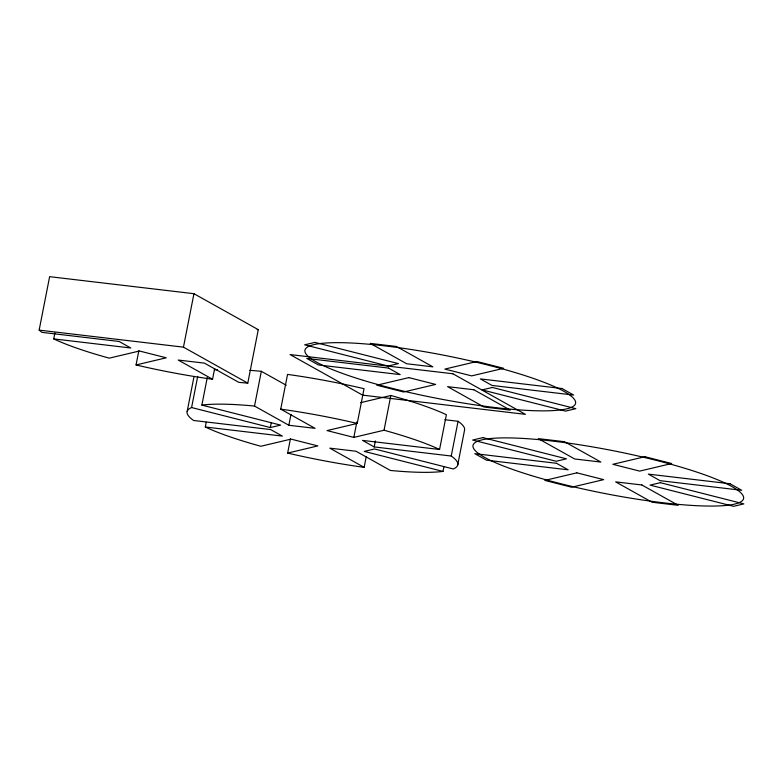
<?xml version="1.0" encoding="UTF-8"?>
<svg xmlns="http://www.w3.org/2000/svg" width="783" height="783" viewBox="0 0 783 783"><rect width="100%" height="100%" fill="white"/><g stroke="black" fill="none" stroke-linecap="round" stroke-linejoin="round"><path stroke-width="1.17" d="M54.888 332.961L53.724 338.902L130.761 347.985L119.075 341.457L42.037 332.364A137.906 21.816 11.1 0 1 39.15 330.123L49.632 276.673L193.949 293.703L258.273 329.672L247.78 383.122A137.906 21.816 11.1 0 1 238.766 382.339L204.432 363.136L178.211 360.043L212.545 379.246L214.65 368.558M212.545 379.246A137.906 21.816 11.1 0 1 136.046 364.956L138.845 350.706M247.78 383.122L183.457 347.153L193.949 293.703M187.176 411.398L193.998 376.652M206.242 422.223L205.303 427.009L282.35 436.102L270.664 429.564L193.616 420.481A137.906 21.816 11.1 0 1 191.59 407.542L197.698 376.388M191.59 407.542L270.341 427.547L280.617 425.11L201.867 405.105L207.27 377.553M360.65 402.648L390.844 395.493A137.906 21.816 11.1 0 1 446.379 414.745L439.566 449.491A137.906 21.816 11.1 0 0 384.032 430.239L353.838 437.394L327.04 430.581L357.234 423.437L364.046 388.691A137.906 21.816 11.1 0 0 287.547 374.401L280.735 409.147L315.069 428.35L288.849 425.257L254.514 406.054L261.336 371.308A137.906 21.816 11.1 0 0 249.797 370.339M270.341 427.547L271.28 422.751M288.849 425.257L290.973 414.471M366.248 456.577L364.134 467.353A137.906 21.816 11.1 0 1 287.635 453.073L290.454 438.695M353.838 437.394L356.891 421.822M443.941 466.609L443.002 471.405L364.252 451.399L374.528 448.962L453.279 468.968A137.906 21.816 11.1 0 0 451.243 456.029L374.205 446.936L375.38 440.946M384.032 430.239L390.844 395.493M451.243 456.029L458.065 421.283L444.822 419.717M457.693 465.112L464.505 430.366A137.906 21.816 11.1 0 0 458.065 421.283M136.046 364.956L166.25 357.802L139.443 350.999L109.248 358.154A137.906 21.816 11.1 0 1 53.724 338.902M287.635 453.073L317.829 445.919L291.031 439.116L260.837 446.261A137.906 21.816 11.1 0 1 205.303 427.009M39.15 330.123L183.457 347.153M439.566 449.491L362.519 440.398L374.205 446.936M261.336 371.308L286.226 385.236M364.134 467.353L329.8 448.15L356.011 451.243L390.355 470.446A137.906 21.816 11.1 0 0 443.002 471.405M201.867 405.105A137.906 21.816 11.1 0 1 254.514 406.054M280.735 409.147A137.906 21.816 11.1 0 1 357.234 423.437M214.366 369.801A137.906 21.816 11.1 0 1 217.547 369.605M258.273 329.672A137.906 21.816 11.1 0 1 257.167 329.584M314.932 342.396L304.656 344.833L388.153 366.043L398.43 363.606L314.932 342.396M408.843 377.612L376.829 385.197L403.627 391.999L435.642 384.424L408.843 377.612M476.867 361.501L444.852 369.087L471.65 375.889L503.665 368.313L476.867 361.501M492.341 387.458L482.064 389.895L565.561 411.104L575.838 408.667L492.341 387.458M482.945 437.619L472.668 440.046L556.165 461.265L566.442 458.828L482.945 437.619M576.856 472.834L544.841 480.41L571.649 487.222L603.664 479.636L576.856 472.834M644.879 456.714L612.864 464.299L639.662 471.112L671.677 463.526L644.879 456.714M660.353 482.68L650.076 485.117L733.573 506.327L743.85 503.89L660.353 482.68M396.482 346.487L370.261 343.394L406.671 363.752L432.882 366.845L396.482 346.487M452.858 373.765L290.072 354.562L362.627 395.141L525.413 414.344L452.858 373.765M388.476 368.069L306.789 358.428L318.475 364.966L400.162 374.597L388.476 368.069M562.018 388.534L480.331 378.903L492.018 385.442L573.704 395.072L562.018 388.534M473.823 389.748L447.612 386.655L484.011 407.013L510.232 410.106L473.823 389.748M564.494 441.71L538.273 438.617L574.683 458.975L600.894 462.068L564.494 441.71M556.488 463.282L474.811 453.651L486.497 460.189L568.174 469.82L556.488 463.282M730.03 483.757L648.344 474.116L660.03 480.654L741.716 490.295L730.03 483.757M641.845 484.961L615.624 481.868L652.024 502.236L678.244 505.329L641.845 484.961M531.354 475.555A137.906 21.816 11.1 0 0 743.214 499.544A137.906 21.816 11.1 0 0 550.214 440.809A137.906 21.816 11.1 0 0 531.354 475.555M363.341 380.342A137.906 21.816 11.1 0 0 575.202 404.331A137.906 21.816 11.1 0 0 382.202 345.587A137.906 21.816 11.1 0 0 363.341 380.342"/></g></svg>
